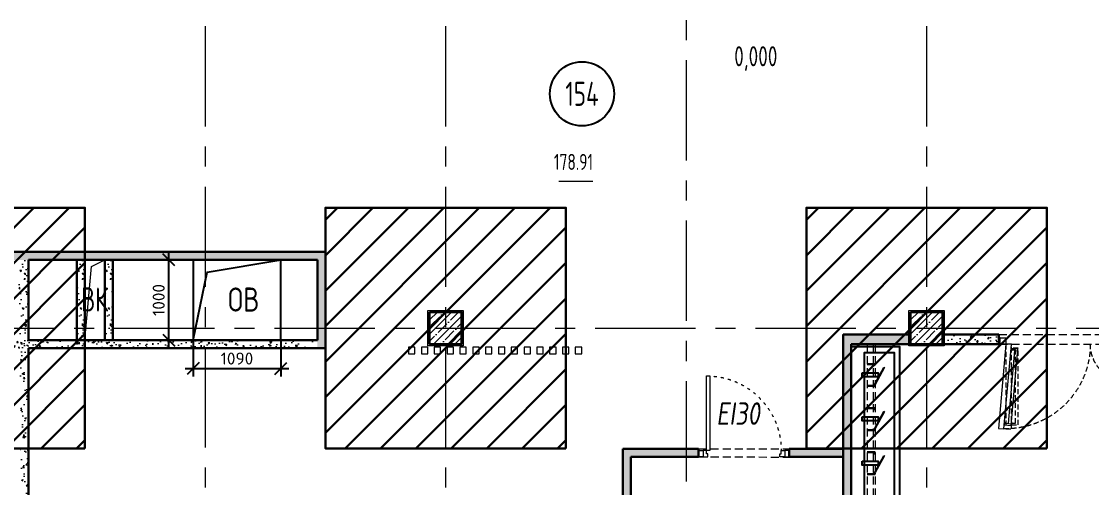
# Model space of a CAD drawing. Header units: millimetres. Extents: x -8417289 to 9420486, y 0 to 208205.
# Drawn here: x -211525 to -198176, y 116613 to 122423 of the extents above; entities that cross this region are included whole.
import ezdxf
from ezdxf import colors
from ezdxf.entities.mleader import LeaderData, LeaderLine
from ezdxf.enums import TextEntityAlignment as Align
from ezdxf.math import Vec2, Vec3

# ---------------------------------------------------------------- set-up
doc = ezdxf.new("R2010")
doc.units = ezdxf.units.MM
doc.header["$MEASUREMENT"] = 0
doc.set_wipeout_variables(frame=1)
for name, pattern in [('ACAD_ISO03W100', [30, 12, -18]), ('ADSK_Штриховая_ш2 п1', [3, 2, -1]), ('CENTER', [2, 1.25, -0.25, 0.25, -0.25]), ('DASHED', [19.05, 12.7, -6.35])]:
    doc.linetypes.add(name, pattern=pattern)
doc.layers.get('0').update_dxf_attribs({"color": 250, "lineweight": 9})
for name, color, linetype, lineweight in [('_АР ТЕКСТ', 250, 'Continuous', 25), ('АР_Двери', 175, 'Continuous', 18), ('АР_Колонны', 250, 'Continuous', 30), ('АР_Колонны Штрих', 250, 'Continuous', 5), ('АР_Маркер экспликации', 239, 'Continuous', 13), ('АР_Номер помещения', 1, 'Continuous', 25), ('АР_Оси', 195, 'Continuous', 9), ('АР_Отметки', 250, 'Continuous', 15), ('АР_Перегородки витражные', 152, 'Continuous', 13), ('АР_Перегородки газоблок', 165, 'Continuous', 30), ('АР_Перегородки газоблок_Штрих', 165, 'Continuous', 5), ('АР_Подоконники', 163, 'Continuous', 9), ('АР_Помещения_площадь', 19, 'Continuous', 9), ('АР_Сущ Несущая стена', 216, 'Continuous', 30), ('АР_тонкая линия', 250, 'Continuous', 0), ('ТХ_пищеблок', 30, 'Continuous', 20), ('Эвакуация', 7, 'Continuous', 9)]:
    doc.layers.add(name, color=color, linetype=linetype, lineweight=lineweight)
for name, color, linetype in [('АР_Отверстия', 251, 'Continuous'), ('М_проемы ОВ нч', 210, 'Continuous'), ('ТХ_сантехника', 253, 'Continuous')]:
    doc.layers.add(name, color=color, linetype=linetype)
doc.layers.add('АР_ПБ_Двери', color=7, linetype='Continuous', lineweight=15, true_color=0xdb0000)
doc.layers.add('АРМИРОВАНИЕ', color=7, linetype='Continuous', lineweight=30, true_color=0xf57a00)
doc.styles.add('ICOCPEUR', font='isocpeur.TTF')
doc.styles.add('ISOCPEUR', font='isocpeur.TTF', dxfattribs={"width": 0.7})
doc.styles.add('RomanS', font='romans.shx')
doc.styles.get("Standard").update_dxf_attribs({"font": 'isocpeur.TTF', "width": 0.7})
doc.styles.add('Архитект', font='isocpeur.TTF', dxfattribs={"width": 0.8, "oblique": 8})
doc.dimstyles.new('Тимур', dxfattribs={"dimscale": 100, "dimtxt": 250, "dimasz": 1.5, "dimexe": 1, "dimexo": 0, "dimgap": 0.5, "dimtad": 1, "dimdec": 0, "dimrnd": 10, "dimzin": 12, "dimdsep": 46, "dimtxsty": 'RomanS', "dimblk1": 'OBLIQUE', "dimblk2": 'OBLIQUE', "dimsah": 1, "dimcen": 3, "dimdle": 1, "dimclrd": 256, "dimclre": 256, "dimclrt": 256, "dimadec": 0, "dimazin": 0, "dimtfac": 0.666667, "dimtdec": 0, "dimtmove": 0, "dimatfit": 3, "dimldrblk": 'OBLIQUE', "dimfxl": 1, "dimtvp": 1, "dimtolj": 1, "dimtzin": 12, "dimlwd": -1, "dimlwe": -1, "dimarcsym": 0})
pattern_1 = [(50, (0, 0), (215.17805, -18.82564), [22.5, -247.5]), (355, (0, 0), (-41.6254, 225.65764), [18, -198]), (100.45144, (17.93, -1.57), (173.55265, 206.832), [19.12206, -210.34263]), (46.1842, (0, 60), (320.1724, -49.65578), [33.75, -371.25]), (96.63564, (26.68, 55.86), (280.3986, 292.2356), [28.6831, -315.51413]), (351.18416, (0, 60), (280.3986, 292.2356), [27, -297]), (21, (30, 45), (179.07212, -120.78567), [22.5, -247.5]), (326, (30, 45), (72.9946, 217.54501), [18, -198]), (71.45144, (44.92, 34.93), (252.06671, 96.75935), [19.12206, -210.34263]), (37.5, (0, 0), (3.647957, 99.868156), [0, -195.6, 0, -201, 0, -198.75]), (7.5, (0, 0), (78.92086, 118.323514), [0, -114.6, 0, -191.1, 0, -75.75]), (327.5, (-66.9, 0), (160.14673, -6.766462), [0, -75, 0, -234, 0, -310.5]), (317.5, (-96.9, 0), (174.95585, 30.031495), [0, -97.5, 0, -155.4, 0, -220.5])]

# ---------------------------------------------------------------- blocks, each defined once
blk = doc.blocks.new('*U49')
at = {"layer": 'АР_Номер помещения', "color": 7}
blk.add_circle((-1643, -5356), 400, dxfattribs=at)
at = {"layer": 'АР_Помещения_площадь', "color": 7}
blk.add_line((-1510, -6451), (-1932, -6451), dxfattribs=at)
at = {"color": 7, "style": 'ISOCPEUR', "width": 0.7, "flags": 1}
blk.add_attdef('КАТЕГОРИЯ', (-499, -2092), '', height=250, dxfattribs=at)
at = {"layer": 'АР_Номер помещения', "color": 7, "style": 'ISOCPEUR', "width": 0.7}
blk.add_attdef('НОМЕР_ПОМЕЩЕНИЯ', text='', height=300, dxfattribs=at).set_placement((-1643, -5356), align=Align.MIDDLE_CENTER)
at = {"layer": 'АР_Помещения_площадь', "color": 7, "lineweight": 30, "width": 0.7, "flags": 104}
blk.add_attdef('ИМЯ_ПОМЕЩЕНИЯ', text='', height=100, dxfattribs=at).set_placement((158, 1217), align=Align.MIDDLE_CENTER)
at = {"layer": 'АР_Помещения_площадь', "color": 7, "style": 'ISOCPEUR', "width": 0.7}
blk.add_attdef('ПЛОЩАДЬ_ПОМЕЩЕНИЯ', text='', height=200, dxfattribs=at).set_placement((-1505, -6205), align=Align.MIDDLE_RIGHT)
blk = doc.blocks.new('1700-3')
for p, q in [((-416, 1465), (-422, 1430)), ((-90, 1407), (-96, 1373))]:
    blk.add_line(p, q)
at = {"linetype": 'DASHED', "ltscale": 5}
for p, q in [((-80, 100), (-83, 135)), ((-991, 20), (-994, 55))]:
    blk.add_line(p, q, dxfattribs=at)
for points in [[(-476, 1526), (-12, 1444), (0, 1513), (-464, 1595)], [(0, -13), (-1051, -105), (-1057, -35), (-6, 57)]]:
    blk.add_lwpolyline(points, close=True)
for points in [[(-471, 1443), (0, 1443), (0, 1513), (-471, 1513)], [(0, -13), (-1055, -13), (-1055, 57), (0, 57)]]:
    blk.add_lwpolyline(points, close=True, dxfattribs=at)
for points in [[(-392, 1511), (-427, 1517), (-441, 1434), (-76, 1369), (-61, 1453), (-96, 1459)], [(-407, 1514), (-416, 1465), (-90, 1407), (-81, 1456)], [(80, 1600), (0, 1600), (0, 1583), (80, 1583), (80, 1600)], [(0, 1583), (80, 1583), (80, 1513), (50, 1513), (50, 1513), (0, 1513), (0, 1583)], [(-972, -28), (-1007, -31), (-1014, 54), (-63, 137), (-56, 52), (-91, 49)], [(-987, -29), (-991, 20), (-80, 100), (-76, 50)], [(0, -83), (80, -83), (80, -13), (50, -13), (50, -13), (0, -13), (0, -83)], [(80, -100), (0, -100), (0, -83), (80, -83), (80, -100)]]:
    blk.add_lwpolyline(points)
for points in [[(-386, 1443), (-421, 1443), (-421, 1358), (-50, 1358), (-50, 1443), (-85, 1443)], [(-401, 1443), (-401, 1393), (-70, 1393), (-70, 1443)], [(-970, 57), (-1005, 57), (-1005, 142), (-50, 142), (-50, 57), (-85, 57)], [(-985, 57), (-985, 107), (-70, 107), (-70, 57)]]:
    blk.add_lwpolyline(points, dxfattribs=at)
for centre, radius, start, end in [((0, 1513), 471, 170, 270), ((0, -13), 1055, 90, 181.2023)]:
    blk.add_arc(centre, radius, start, end, dxfattribs=at)
blk = doc.blocks.new('раковина столовая 2')
for points in [[(970112, -22806), (970112, -17236), (969512, -17236), (969512, -22806)], [(969572, -22746), (969572, -17314), (969952, -17314), (969952, -22746)], [(969975, -17564), (969775, -17564), (969775, -17614), (969975, -17614)], [(969975, -18114), (969775, -18114), (969775, -18164), (969975, -18164)], [(969975, -18664), (969775, -18664), (969775, -18714), (969975, -18714)], [(969975, -19214), (969775, -19214), (969775, -19264), (969975, -19264)], [(969975, -19764), (969775, -19764), (969775, -19814), (969975, -19814)], [(969975, -20314), (969775, -20314), (969775, -20364), (969975, -20364)], [(969975, -20864), (969775, -20864), (969775, -20914), (969975, -20914)], [(969975, -21414), (969775, -21414), (969775, -21464), (969975, -21464)], [(969975, -21964), (969775, -21964), (969775, -22014), (969975, -22014)], [(969975, -22514), (969775, -22514), (969775, -22564), (969975, -22564)]]:
    blk.add_lwpolyline(points, close=True)
blk = doc.blocks.new('*U1133')
blk.add_lwpolyline([(-100, 80), (-100, 1010), (-140, 1010), (-140, 80)], close=True)
for points in [[(-1130, 0), (-1130, 80), (-1075, 80), (-1075, 0), (-1130, 0)], [(-1075, 80), (-1075, 0), (-1015, 0), (-1015, 40), (-1030, 40), (-1030, 80), (-1075, 80)], [(-55, 80), (-55, 0), (-115, 0), (-115, 40), (-100, 40), (-100, 80), (-55, 80)], [(0, 0), (0, 80), (-55, 80), (-55, 0), (0, 0)]]:
    blk.add_lwpolyline(points)
at = {"linetype": 'ACAD_ISO03W100', "ltscale": 3}
blk.add_arc((-100, 80), 930, 90, 180, dxfattribs=at)
blk = doc.blocks.new('_DotSmall')
at = {"color": 0, "linetype": 'ByBlock', "const_width": 0.5}
blk.add_lwpolyline([(-0.0625, 0, 1), (0.0625, 0, 1)], format="xyb", close=True, dxfattribs=at)
blk = doc.blocks.new('*U1611')
at = {"color": 7}
blk.add_wipeout([(-565, 60), (445, 60), (445, -310), (-565, -310)], dxfattribs=at)
for p, q in [((-530, 60), (-565, 60)), ((-550, 60), (-550, -10)), ((-550, -10), (-550, 60)), ((-510, 60), (-530, 60)), ((-510, 20), (-510, 60)), ((-500, 20), (-510, 20)), ((-500, -10), (-500, 20)), ((380, -10), (380, 20)), ((380, 20), (390, 20)), ((390, 20), (390, 60)), ((390, 60), (410, 60)), ((410, 60), (445, 60)), ((430, 60), (430, -10)), ((430, -10), (430, 60)), ((-565, -10), (-530, -10)), ((-530, -10), (-500, -10)), ((410, -10), (380, -10)), ((445, -10), (410, -10))]:
    blk.add_line(p, q)
at = {"lineweight": 30}
for p, q in [((-565, 60), (-565, -310)), ((445, 60), (445, -310))]:
    blk.add_line(p, q, dxfattribs=at)
blk.add_lwpolyline([(389, 60), (370, 25), (-424, 448), (-406, 483)], close=True)
blk = doc.blocks.new('*U1610')
at = {"color": 7}
blk.add_wipeout([(-565, 60), (445, 60), (445, -310), (-565, -310)], dxfattribs=at)
for p, q in [((-530, 60), (-565, 60)), ((-550, 60), (-550, -10)), ((-550, -10), (-550, 60)), ((-510, 60), (-530, 60)), ((-510, 20), (-510, 60)), ((-500, 20), (-510, 20)), ((-500, -10), (-500, 20)), ((380, -10), (380, 20)), ((380, 20), (390, 20)), ((390, 20), (390, 60)), ((390, 60), (410, 60)), ((410, 60), (445, 60)), ((430, 60), (430, -10)), ((430, -10), (430, 60)), ((-565, -10), (-530, -10)), ((-530, -10), (-500, -10)), ((410, -10), (380, -10)), ((445, -10), (410, -10))]:
    blk.add_line(p, q)
at = {"lineweight": 30}
for p, q in [((-565, 60), (-565, -310)), ((445, 60), (445, -310))]:
    blk.add_line(p, q, dxfattribs=at)
blk.add_lwpolyline([(389, 60), (370, 25), (-424, 448), (-406, 483)], close=True)
blk = doc.blocks.new('_Oblique')
at = {"color": 0, "linetype": 'ByBlock', "lineweight": -2}
blk.add_line((-0.5, -0.5), (0.5, 0.5), dxfattribs=at)
blk = doc.blocks.new('*D3243')
at = {"layer": 'М_проемы ОВ нч', "transparency": 16777216}
for p, q in [((-209384, 118451), (-209384, 117996)), ((-208289, 118451), (-208289, 117996)), ((-209484, 118096), (-208189, 118096))]:
    blk.add_line(p, q, dxfattribs=at)
at = {"layer": 'М_проемы ОВ нч', "linetype": 'ByBlock', "transparency": 16777216, "xscale": 150, "yscale": 150, "zscale": 150, "rotation": 180}
blk.add_blockref('_Oblique', (-209384, 118096), dxfattribs=at)
at = {"layer": 'М_проемы ОВ нч', "linetype": 'ByBlock', "transparency": 16777216, "xscale": 150, "yscale": 150, "zscale": 150}
blk.add_blockref('_Oblique', (-208289, 118096), dxfattribs=at)
at = {"layer": 'М_проемы ОВ нч', "linetype": 'ByBlock', "transparency": 16777216, "insert": (-208837, 118221), "char_height": 150, "attachment_point": 5, "style": 'RomanS'}
blk.add_mtext('\\A1;1090', dxfattribs=at)
blk = doc.blocks.new('*D3244')
at = {"layer": 'М_проемы ОВ нч', "transparency": 16777216}
for p, q in [((-209688, 118351), (-209688, 119551)), ((-209476, 119451), (-209788, 119451)), ((-209476, 118451), (-209788, 118451))]:
    blk.add_line(p, q, dxfattribs=at)
at = {"layer": 'М_проемы ОВ нч', "linetype": 'ByBlock', "transparency": 16777216, "xscale": 150, "yscale": 150, "zscale": 150}
for p, rotation in [((-209688, 119451), 90), ((-209688, 118451), 270)]:
    blk.add_blockref('_Oblique', p, dxfattribs=dict(at, rotation=rotation))
at = {"layer": 'М_проемы ОВ нч', "linetype": 'ByBlock', "transparency": 16777216, "insert": (-209813, 118951), "char_height": 150, "attachment_point": 5, "rotation": 90, "style": 'RomanS'}
blk.add_mtext('\\A1;1000', dxfattribs=at)

msp = doc.modelspace()

# ---------------------------------------------------------------- hatches: boundary and pattern name
at = {"layer": 'АР_Колонны Штрих', "ltscale": 100}
h = msp.add_hatch(dxfattribs=at)
h.set_pattern_fill('ANSI35', color=256, scale=500)
h.set_pattern_definition([(45, (-1163486.01, 158672.16), (-88.388348, 88.388348), []), (45, (-1163397.63, 158672.16), (-88.388348, 88.388348), [156.25, -31.25, 0, -31.25])])
h.paths.add_polyline_path([(-206033.9, 118800.7), (-206433.9, 118800.7), (-206433.9, 118400.7), (-206033.9, 118400.7)])
h = msp.add_hatch(dxfattribs=at)
h.set_pattern_fill('ANSI35', color=256, scale=500)
h.set_pattern_definition([(45, (-1157486.01, 158672.16), (-88.388348, 88.388348), []), (45, (-1157397.63, 158672.16), (-88.388348, 88.388348), [156.25, -31.25, 0, -31.25])])
h.paths.add_polyline_path([(-200033.9, 118800.7), (-200433.9, 118800.7), (-200433.9, 118400.7), (-200033.9, 118400.7)])
at = {"layer": 'АР_Перегородки газоблок_Штрих', "ltscale": 100}
h = msp.add_hatch(dxfattribs=at)
h.set_pattern_fill('AR-CONC', color=256, scale=30)
h.set_pattern_definition([(50, (2627.93, 6749.96), (215.17805, -18.82564), [22.5, -247.5]), (355, (2627.93, 6749.96), (-41.6254, 225.65764), [18, -198]), (100.45144, (2645.86, 6748.4), (173.55265, 206.832), [19.12206, -210.34263]), (46.1842, (2627.93, 6809.96), (320.1724, -49.65578), [33.75, -371.25]), (96.63564, (2654.6, 6805.82), (280.3986, 292.2356), [28.6831, -315.51413]), (351.18416, (2627.93, 6809.96), (280.3986, 292.2356), [27, -297]), (21, (2657.93, 6794.96), (179.07212, -120.78567), [22.5, -247.5]), (326, (2657.93, 6794.96), (72.9946, 217.54501), [18, -198]), (71.45144, (2672.85, 6784.9), (252.06671, 96.75935), [19.12206, -210.34263]), (37.5, (2627.93, 6749.96), (3.647957, 99.868156), [0, -195.6, 0, -201, 0, -198.75]), (7.5, (2627.93, 6749.96), (78.92086, 118.323514), [0, -114.6, 0, -191.1, 0, -75.75]), (327.5, (2561.03, 6749.96), (160.14673, -6.766462), [0, -75, 0, -234, 0, -310.5]), (317.5, (2531.03, 6749.96), (174.95585, 30.031495), [0, -97.5, 0, -155.4, 0, -220.5])])
h.paths.add_polyline_path([(-207733.9, 119550.6), (-214372, 119550.6), (-214372, 119450.6), (-207833.9, 119450.6), (-207833.9, 118350.7), (-207733.9, 118350.7)])
h = msp.add_hatch(dxfattribs=at)
h.set_pattern_fill('AR-CONC', color=256, scale=30, angle=90)
h.set_pattern_definition([(140, (-98754.67, 329792.49), (18.82564, 215.17805), [22.5, -247.5]), (85, (-98754.67, 329792.49), (-225.65764, -41.6254), [18, -198]), (190.45144, (-98753.1, 329810.42), (-206.832, 173.55265), [19.12206, -210.34263]), (136.1842, (-98814.67, 329792.5), (49.65578, 320.1724), [33.75, -371.25]), (186.63564, (-98810.53, 329819.17), (-292.2356, 280.3986), [28.6831, -315.51413]), (81.18416, (-98814.67, 329792.5), (-292.2356, 280.3986), [27, -297]), (111, (-98799.67, 329822.49), (120.78567, 179.07212), [22.5, -247.5]), (56, (-98799.67, 329822.49), (-217.54501, 72.9946), [18, -198]), (161.45144, (-98789.6, 329837.4), (-96.75935, 252.06671), [19.12206, -210.34263]), (127.5, (-98754.67, 329792.49), (-99.868156, 3.647957), [0, -195.6, 0, -201, 0, -198.75]), (97.5, (-98754.67, 329792.49), (-118.323514, 78.92086), [0, -114.6, 0, -191.1, 0, -75.75]), (57.5, (-98754.67, 329725.59), (6.766462, 160.14673), [0, -75, 0, -234, 0, -310.5]), (47.5, (-98754.67, 329695.59), (-30.031495, 174.95585), [0, -97.5, 0, -155.4, 0, -220.5])])
h.paths.add_polyline_path([(-211555.4, 119450.6), (-211555.4, 118345.9), (-211435.4, 118345.9), (-211435.4, 119330.6), (-211435.4, 119450.6)])
h = msp.add_hatch(dxfattribs=at)
h.set_pattern_fill('AR-CONC', color=256, scale=30, angle=90)
h.set_pattern_definition([(140, (-98033.23, 329792.49), (18.82564, 215.17805), [22.5, -247.5]), (85, (-98033.23, 329792.49), (-225.65764, -41.6254), [18, -198]), (190.45144, (-98031.67, 329810.42), (-206.832, 173.55265), [19.12206, -210.34263]), (136.1842, (-98093.23, 329792.5), (49.65578, 320.1724), [33.75, -371.25]), (186.63564, (-98089.1, 329819.17), (-292.2356, 280.3986), [28.6831, -315.51413]), (81.18416, (-98093.23, 329792.5), (-292.2356, 280.3986), [27, -297]), (111, (-98078.23, 329822.49), (120.78567, 179.07212), [22.5, -247.5]), (56, (-98078.23, 329822.49), (-217.54501, 72.9946), [18, -198]), (161.45144, (-98068.17, 329837.4), (-96.75935, 252.06671), [19.12206, -210.34263]), (127.5, (-98033.235, 329792.49), (-99.868156, 3.647957), [0, -195.6, 0, -201, 0, -198.75]), (97.5, (-98033.23, 329792.49), (-118.323514, 78.92086), [0, -114.6, 0, -191.1, 0, -75.75]), (57.5, (-98033.235, 329725.59), (6.766462, 160.14673), [0, -75, 0, -234, 0, -310.5]), (47.5, (-98033.23, 329695.59), (-30.031495, 174.95585), [0, -97.5, 0, -155.4, 0, -220.5])])
h.paths.add_polyline_path([(-210833.9, 119450.6), (-210833.9, 118345.9), (-210733.9, 118345.9), (-210733.9, 119330.6), (-210733.9, 119450.6)])
h = msp.add_hatch(dxfattribs=at)
h.set_pattern_fill('AR-CONC', color=256, scale=30, angle=90)
h.set_pattern_definition([(140, (-97683.23, 329792.49), (18.82564, 215.17805), [22.5, -247.5]), (85, (-97683.23, 329792.49), (-225.65764, -41.6254), [18, -198]), (190.45144, (-97681.66, 329810.42), (-206.832, 173.55265), [19.12206, -210.34263]), (136.1842, (-97743.23, 329792.5), (49.65578, 320.1724), [33.75, -371.25]), (186.63564, (-97739.1, 329819.17), (-292.2356, 280.3986), [28.6831, -315.51413]), (81.18416, (-97743.23, 329792.5), (-292.2356, 280.3986), [27, -297]), (111, (-97728.23, 329822.49), (120.78567, 179.07212), [22.5, -247.5]), (56, (-97728.23, 329822.49), (-217.54501, 72.9946), [18, -198]), (161.45144, (-97718.17, 329837.4), (-96.75935, 252.06671), [19.12206, -210.34263]), (127.5, (-97683.23, 329792.49), (-99.868156, 3.647957), [0, -195.6, 0, -201, 0, -198.75]), (97.5, (-97683.23, 329792.49), (-118.323514, 78.92086), [0, -114.6, 0, -191.1, 0, -75.75]), (57.5, (-97683.23, 329725.59), (6.766462, 160.14673), [0, -75, 0, -234, 0, -310.5]), (47.5, (-97683.23, 329695.59), (-30.031495, 174.95585), [0, -97.5, 0, -155.4, 0, -220.5])])
h.paths.add_polyline_path([(-210483.9, 119450.6), (-210483.9, 118345.9), (-210383.9, 118345.9), (-210383.9, 119330.6), (-210383.9, 119450.6)])
h = msp.add_hatch(dxfattribs=at)
h.set_pattern_fill('AR-CONC', color=256, scale=30)
h.set_pattern_definition([(50, (-1093.51, 5650), (215.17805, -18.82564), [22.5, -247.5]), (355, (-1093.5, 5650), (-41.6254, 225.65764), [18, -198]), (100.45144, (-1075.58, 5648.43), (173.55265, 206.832), [19.12206, -210.34263]), (46.1842, (-1093.5, 5710), (320.1724, -49.65578), [33.75, -371.25]), (96.63564, (-1066.83, 5705.86), (280.3986, 292.2356), [28.6831, -315.51413]), (351.18416, (-1093.5, 5710), (280.3986, 292.2356), [27, -297]), (21, (-1063.51, 5695), (179.07212, -120.78567), [22.5, -247.5]), (326, (-1063.5, 5695), (72.9946, 217.54501), [18, -198]), (71.45144, (-1048.59, 5684.93), (252.06671, 96.75935), [19.12206, -210.34263]), (37.5, (-1093.51, 5650), (3.647957, 99.868156), [0, -195.6, 0, -201, 0, -198.75]), (7.5, (-1093.51, 5650), (78.92086, 118.323514), [0, -114.6, 0, -191.1, 0, -75.75]), (327.5, (-1160.41, 5650), (160.14673, -6.766462), [0, -75, 0, -234, 0, -310.5]), (317.5, (-1190.41, 5650), (174.95585, 30.031495), [0, -97.5, 0, -155.4, 0, -220.5])])
h.paths.add_polyline_path([(-211435.4, 118450.7), (-214333.9, 118450.7), (-214333.9, 118350.7), (-211535.4, 118350.7), (-211535.4, 115923.8), (-211435.4, 115923.8)])
h = msp.add_hatch(dxfattribs=at)
h.set_pattern_fill('AR-CONC', color=256, scale=30, angle=180)
h.set_pattern_definition([(230, (-421777.2, 231151.36), (-215.17805, 18.82564), [22.5, -247.5]), (175, (-421777.2, 231151.36), (41.6254, -225.65764), [18, -198]), (280.45144, (-421795.13, 231152.93), (-173.55265, -206.832), [19.12206, -210.34263]), (226.1842, (-421777.2, 231091.36), (-320.1724, 49.65578), [33.75, -371.25]), (276.63564, (-421803.88, 231095.5), (-280.3986, -292.2356), [28.6831, -315.51413]), (171.18416, (-421777.2, 231091.36), (-280.3986, -292.2356), [27, -297]), (201, (-421807.2, 231106.36), (-179.07212, 120.78567), [22.5, -247.5]), (146, (-421807.2, 231106.36), (-72.9946, -217.54501), [18, -198]), (251.45144, (-421822.12, 231116.43), (-252.06671, -96.75935), [19.12206, -210.34263]), (217.5, (-421777.2, 231151.365), (-3.647957, -99.868156), [0, -195.6, 0, -201, 0, -198.75]), (187.5, (-421777.2, 231151.36), (-78.92086, -118.323514), [0, -114.6, 0, -191.1, 0, -75.75]), (147.5, (-421710.3, 231151.365), (-160.14673, 6.766462), [0, -75, 0, -234, 0, -310.5]), (137.5, (-421680.3, 231151.36), (-174.95585, -30.031495), [0, -97.5, 0, -155.4, 0, -220.5])])
h.paths.add_polyline_path([(-211435.4, 118350.7), (-207835.8, 118350.7), (-207835.8, 118450.7), (-211435.4, 118450.7)])
h = msp.add_hatch(dxfattribs=at)
h.set_pattern_fill('AR-CONC', color=256, scale=30)
h.set_pattern_definition(pattern_1)
h.paths.add_polyline_path([(-199333.9, 118520.7), (-200033.9, 118520.7), (-200033.9, 118400.7), (-199333.9, 118400.7)])
h = msp.add_hatch(dxfattribs=at)
h.set_pattern_fill('AR-CONC', color=256, scale=30)
h.set_pattern_definition([(50, (0.09, 1576.72), (215.17805, -18.82564), [22.5, -247.5]), (355, (0.09, 1576.72), (-41.6254, 225.65764), [18, -198]), (100.45144, (18.02, 1575.15), (173.55265, 206.832), [19.12206, -210.34263]), (46.1842, (0.09, 1636.72), (320.1724, -49.65578), [33.75, -371.25]), (96.63564, (26.77, 1632.6), (280.3986, 292.2356), [28.6831, -315.51413]), (351.18416, (0.09, 1636.72), (280.3986, 292.2356), [27, -297]), (21, (30.1, 1621.72), (179.07212, -120.78567), [22.5, -247.5]), (326, (30.1, 1621.72), (72.9946, 217.54501), [18, -198]), (71.45144, (45.02, 1611.66), (252.06671, 96.75935), [19.12206, -210.34263]), (37.5, (0.09, 1576.72), (3.647957, 99.868156), [0, -195.6, 0, -201, 0, -198.75]), (7.5, (0.09, 1576.72), (78.92086, 118.323514), [0, -114.6, 0, -191.1, 0, -75.75]), (327.5, (-66.81, 1576.72), (160.14673, -6.766462), [0, -75, 0, -234, 0, -310.5]), (317.5, (-96.8, 1576.72), (174.95585, 30.031495), [0, -97.5, 0, -155.4, 0, -220.5])])
h.paths.add_polyline_path([(-201293.3, 117094.4), (-201947.8, 117094.3), (-201947.8, 116994.3), (-201293.3, 116994.4)])
h.paths.add_polyline_path([(-203077.8, 117094.3), (-204022.7, 117094.3), (-204022.7, 114793.8), (-205930.8, 114793.8), (-205930.8, 114693.8), (-204022.7, 114693.8), (-204022.7, 112500.4), (-206033.9, 112500.7), (-206033.9, 112400.7), (-203922.6, 112400.4), (-203922.7, 114817.8), (-203300.3, 114817.8), (-203300.3, 114917.8), (-203922.6, 114917.8), (-203922.6, 116994.3), (-203077.8, 116994.3)])
at = {"layer": 'АРМИРОВАНИЕ', "ltscale": 100, "true_color": 0xf8991e}
h = msp.add_hatch(dxfattribs=at)
h.set_pattern_fill('ANSI31', color=30, scale=2500)
h.set_pattern_definition([(45, (-1151208.57, 160933.2), (-220.97087, 220.97087), [])])
h.paths.add_polyline_path([(-210733.9, 117100.7), (-213733.9, 117100.7), (-213733.9, 120100.7), (-210733.9, 120100.7)])
h = msp.add_hatch(dxfattribs=at)
h.set_pattern_fill('ANSI31', color=30, scale=2500)
h.set_pattern_definition([(45, (-1145208.57, 160933.2), (-220.97087, 220.97087), [])])
h.paths.add_polyline_path([(-204733.9, 117100.7), (-207733.9, 117100.7), (-207733.9, 120100.7), (-204733.9, 120100.7)])

# ---------------------------------------------------------------- linework, layer by layer
at = {"ltscale": 100}
for points in [[(-206453.9, 118820.7), (-206013.9, 118820.7), (-206013.9, 118380.7), (-206453.9, 118380.7)], [(-200453.9, 118820.7), (-200013.9, 118820.7), (-200013.9, 118380.7), (-200453.9, 118380.7)]]:
    msp.add_lwpolyline(points, close=True, dxfattribs=at)
at = {"layer": 'АР_Колонны', "ltscale": 100}
for points in [[(-206433.9, 118800.7), (-206033.9, 118800.7), (-206033.9, 118400.7), (-206433.9, 118400.7)], [(-200433.9, 118800.7), (-200033.9, 118800.7), (-200033.9, 118400.7), (-200433.9, 118400.7)]]:
    msp.add_lwpolyline(points, close=True, dxfattribs=at)
at = {"layer": 'АР_Оси', "linetype": 'CENTER', "ltscale": 1000}
for p, q in [((-203233.8, 135939.9), (-203233.8, 80207.5)), ((-209233.9, 134363.2), (-209233.9, 78630.8)), ((-206233.9, 134363.2), (-206233.9, 78630.8)), ((-200233.9, 134363.2), (-200233.9, 78630.8)), ((-224367.6, 118600.7), (-141189.2, 118600.7))]:
    msp.add_line(p, q, dxfattribs=at)
at = {"layer": 'АР_Перегородки газоблок', "ltscale": 100}
for p, q in [((-207733.9, 119550.6), (-214372, 119550.6)), ((-207733.9, 119550.6), (-207733.9, 118350.7)), ((-211435.4, 119450.6), (-207833.9, 119450.6)), ((-211435.4, 118450.7), (-211435.4, 119450.6)), ((-210833.9, 119450.6), (-210833.9, 118450.7)), ((-210733.9, 119450.6), (-210733.9, 118450.7)), ((-210483.9, 119450.6), (-210483.9, 118450.7)), ((-210383.9, 119450.6), (-210383.9, 118450.7)), ((-207833.9, 119450.6), (-207833.9, 118450.7)), ((-211435.4, 119153.8), (-211435.4, 118450.7)), ((-207831.9, 118450.7), (-211435.4, 118450.7)), ((-211435.4, 118350.7), (-211435.4, 115923.8)), ((-207733.9, 118350.7), (-211435.4, 118350.7)), ((-204022.7, 117094.3), (-204022.7, 114793.8)), ((-203077.8, 117094.3), (-204022.7, 117094.3)), ((-203077.8, 117094.3), (-203077.8, 116994.2)), ((-201947.8, 116994.2), (-201947.8, 117094.4)), ((-201273.3, 117094.4), (-201947.8, 117094.4)), ((-203077.8, 116994.3), (-203922.7, 116994.3)), ((-201273.3, 116994.4), (-201947.8, 116994.4))]:
    msp.add_line(p, q, dxfattribs=at)
for points in [[(-200033.9, 118520.7), (-199333.9, 118520.7)], [(-199333.9, 118520.7), (-199333.9, 118400.7)], [(-200433.9, 118400.7), (-201173.6, 118400.7)], [(-201173.6, 112800.7), (-201173.6, 118400.7)], [(-199333.9, 118400.7), (-200033.9, 118400.7)]]:
    msp.add_lwpolyline(points, dxfattribs=at)
at = {"layer": 'АР_Перегородки газоблок', "ltscale": 100, "elevation": 0}
msp.add_lwpolyline([(-203922.7, 116994.3), (-203922.7, 114917.8), (-203300.3, 114917.8), (-203300.3, 114817.8)], dxfattribs=at)
at = {"layer": 'АР_Подоконники', "ltscale": 100}
msp.add_arc((-206026.2, 118393), 8235.7, 95.26614, 171.91961, dxfattribs=at)
at = {"layer": 'АР_Сущ Несущая стена', "lineweight": 18, "ltscale": 100}
for centre, radius, start, end in [((-206027.1, 118394.8), 9148.9, 94.87234, 175.19782), ((-206026.2, 118393), 8425.7, 94.87652, 174.79678)]:
    msp.add_arc(centre, radius, start, end, dxfattribs=at)
at = {"layer": 'АР_тонкая линия', "linetype": 'ADSK_Штриховая_ш2 п1', "ltscale": 50}
for p, q in [((-199333.9, 118520.7), (-197650.9, 118520.7)), ((-199325.4, 118400.7), (-197585.5, 118400.5)), ((-203077.9, 117094.3), (-201947.9, 117094.1)), ((-203077.8, 116994.3), (-201947.8, 116993.8))]:
    msp.add_line(p, q, dxfattribs=at)
at = {"layer": 'АР_тонкая линия', "color": 18, "ltscale": 100, "true_color": 0x000000}
msp.add_lwpolyline([(-210733.9, 119450.6), (-207833.9, 119450.6), (-207833.9, 118450.7), (-210733.9, 118450.7)], close=True, dxfattribs=at)
at = {"layer": 'АР_тонкая линия', "color": 18, "ltscale": 500, "true_color": 0x000000}
msp.add_lwpolyline([(-210733.9, 118450.7), (-210649.2, 119367.5), (-210483.9, 119450.6)], dxfattribs=at)
at = {"layer": 'АРМИРОВАНИЕ', "ltscale": 100}
for points in [[(-210733.9, 117100.7), (-213733.9, 117100.7), (-213733.9, 120100.7), (-210733.9, 120100.7)], [(-204733.9, 117100.7), (-207733.9, 117100.7), (-207733.9, 120100.7), (-204733.9, 120100.7)]]:
    msp.add_lwpolyline(points, close=True, dxfattribs=at)
at = {"layer": 'М_проемы ОВ нч', "color": 1, "linetype": 'ByBlock'}
msp.add_lwpolyline([(-209383.9, 118450.7), (-208289.4, 118450.7), (-208289.4, 119450.6), (-209383.9, 119450.6)], close=True, dxfattribs=at)
msp.add_lwpolyline([(-209383.9, 118450.7), (-209209.1, 119296.3), (-208289.4, 119450.6)], dxfattribs=at)
at = {"layer": 'ТХ_пищеблок', "color": 5}
for points in [[(-206696, 118281.5), (-206616, 118281.5), (-206616, 118361.5), (-206696, 118361.5)], [(-206536, 118281.5), (-206456, 118281.5), (-206456, 118361.5), (-206536, 118361.5)], [(-206376, 118281.5), (-206296, 118281.5), (-206296, 118361.5), (-206376, 118361.5)], [(-206216, 118281.5), (-206136, 118281.5), (-206136, 118361.5), (-206216, 118361.5)], [(-206056, 118281.5), (-205976, 118281.5), (-205976, 118361.5), (-206056, 118361.5)], [(-205896, 118281.5), (-205816, 118281.5), (-205816, 118361.5), (-205896, 118361.5)], [(-205736, 118281.5), (-205656, 118281.5), (-205656, 118361.5), (-205736, 118361.5)], [(-205576, 118281.5), (-205496, 118281.5), (-205496, 118361.5), (-205576, 118361.5)], [(-205416, 118281.5), (-205336, 118281.5), (-205336, 118361.5), (-205416, 118361.5)], [(-205256, 118281.5), (-205176, 118281.5), (-205176, 118361.5), (-205256, 118361.5)], [(-205096, 118281.5), (-205016, 118281.5), (-205016, 118361.5), (-205096, 118361.5)], [(-204936, 118281.5), (-204856, 118281.5), (-204856, 118361.5), (-204936, 118361.5)], [(-204776, 118281.5), (-204696, 118281.5), (-204696, 118361.5), (-204776, 118361.5)], [(-204616, 118281.5), (-204536, 118281.5), (-204536, 118361.5), (-204616, 118361.5)]]:
    msp.add_lwpolyline(points, close=True, dxfattribs=at)
at = {"layer": 'Эвакуация'}
msp.add_line((-210770.7, 118508.5), (-210770.7, 118500.8), dxfattribs=at)
at = {"layer": 'Эвакуация', "lineweight": 18}
msp.add_line((-210770.7, 118500.8), (-210770.7, 118508.5), dxfattribs=at)

# ---------------------------------------------------------------- block references
at = {"layer": 'АР_Двери', "xscale": 0.2701273999331003, "yscale": 0.2701273999331003, "zscale": 0.2701273999331003, "rotation": 270.0022807060942}
for name, p in [('*U1610', (-200890.6, 117999.8)), ('*U1611', (-200890.6, 117449.2)), ('*U1610', (-200890.6, 116899.8))]:
    msp.add_blockref(name, p, dxfattribs=at)
at = {"layer": 'АР_Двери', "xscale": -1}
msp.add_blockref('*U1133', (-203077.8, 116994.2), dxfattribs=at)
at = {"layer": 'АР_Маркер экспликации'}
ref = msp.add_blockref('*U49', (-202889.5, 126877), dxfattribs=at)
ref.add_attrib('НОМЕР_ПОМЕЩЕНИЯ', '154', dxfattribs={"layer": 'АР_Номер помещения', "color": 7, "height": 300, "style": 'ISOCPEUR', "width": 0.7}).set_placement((-204532.1, 121520.8), align=Align.MIDDLE_CENTER)
ref.add_attrib('ПЛОЩАДЬ_ПОМЕЩЕНИЯ', '178.91', dxfattribs={"layer": 'АР_Помещения_площадь', "color": 7, "height": 200, "style": 'ISOCPEUR', "width": 0.7}).set_placement((-204394.6, 120672.1), align=Align.MIDDLE_RIGHT)
at = {"layer": 'АР_Перегородки витражные', "xscale": -1, "rotation": 270}
msp.add_blockref('1700-3', (-199233.9, 118400.7), dxfattribs=at)

# ---------------------------------------------------------------- texts
at = {"layer": 'АР_Отверстия', "ltscale": 100, "char_height": 300, "attachment_point": 5, "line_spacing_factor": 0.7, "style": 'ICOCPEUR'}
for s, insert in [('\\A1;{\\W0.7;ВК}', (-210613, 118957.4)), ('\\A1;{\\W0.8;ОВ}', (-208753.1, 118956.5))]:
    msp.add_mtext(s, dxfattribs=dict(at, insert=insert))
at = {"layer": 'АР_ПБ_Двери', "lineweight": 35, "style": 'Архитект', "oblique": 8, "width": 0.8}
msp.add_text('EI30', height=280, dxfattribs=at).set_placement((-202856.9, 117395.2))

# ---------------------------------------------------------------- dimensions: what is measured, and where the dimension line sits
at = {"layer": 'М_проемы ОВ нч', "color": 1, "linetype": 'ByBlock'}
dim = msp.add_linear_dim(base=(-209687.5, 119450.6), p1=(-209476.5, 118450.7), p2=(-209476.5, 119450.6), angle=90, dimstyle='Тимур', override={"dimtxt": 1.5}, dxfattribs=at)
dim.commit()
dim.dimension.update_dxf_attribs({"geometry": '*D3244', "text_midpoint": (-209812.5, 118950.7)})
dim = msp.add_linear_dim(base=(-208289.4104, 118095.8794), p1=(-209383.913, 118450.6825), p2=(-208289.4104, 118450.6825), dimstyle='Тимур', override={"dimtxt": 1.5}, dxfattribs=at)
dim.commit()
dim.dimension.update_dxf_attribs({"geometry": '*D3243', "text_midpoint": (-208836.6617, 118220.8794)})

# ---------------------------------------------------------------- next in the draw order: hatches: boundary and pattern name
at = {"layer": 'АР_Перегородки газоблок_Штрих', "ltscale": 100}
h = msp.add_hatch(dxfattribs=at)
h.set_pattern_fill('AR-CONC', color=256, scale=30)
h.set_pattern_definition(pattern_1)
h.paths.add_polyline_path([(-201173.8, 118370.9), (-201173.6, 118400.7), (-200433.9, 118400.7), (-200433.9, 118520.7), (-201273.4, 118520.6), (-201273.4, 115964.6), (-201273.3, 115964.6), (-201273.4, 115627.6), (-201273.4, 115600.7), (-201173.8, 115600.7)])
h.paths.add_polyline_path([(-201173.8, 115600.7), (-201273.4, 115600.1), (-201273.4, 115007.2), (-201273.4, 112600.7), (-201173.4, 112600.7), (-201173.4, 112680.7), (-200433.9, 112680.7), (-200433.9, 112800.7), (-200573.8, 112800.7), (-200573.8, 112800.7), (-201173.8, 112800.7)])
h.paths.add_polyline_path([(-200433.9, 112520.7), (-201173.4, 112520.7), (-201173.4, 112600.7), (-201273.4, 112600.7), (-201273.4, 110702.5), (-201173.4, 110702.5), (-201173.4, 112400.7), (-200433.9, 112400.7), (-200433.9, 112400.7)])
at = {"layer": 'АРМИРОВАНИЕ', "ltscale": 100, "true_color": 0xf8991e}
h = msp.add_hatch(dxfattribs=at)
h.set_pattern_fill('ANSI31', color=30, scale=2500)
h.set_pattern_definition([(45, (-1139208.57, 160933.2), (-220.97087, 220.97087), [])])
h.paths.add_polyline_path([(-198733.9, 117100.7), (-201733.9, 117100.7), (-201733.9, 120100.7), (-198733.9, 120100.7)])

# ---------------------------------------------------------------- next in the draw order: linework, layer by layer
at = {"layer": 'АР_Перегородки газоблок', "ltscale": 100}
msp.add_lwpolyline([(-201273.4, 115007.2), (-201273.4, 118520.6), (-200433.9, 118520.7)], dxfattribs=at)
at = {"layer": 'АР_тонкая линия', "linetype": 'ADSK_Штриховая_ш2 п1', "ltscale": 50}
for points in [[(-200974.4, 118400.7), (-200974.2, 112800.7)], [(-200899.4, 118400.7), (-200899.2, 112800.7)], [(-200874.4, 118400.7), (-200874.2, 112800.7)]]:
    msp.add_lwpolyline(points, dxfattribs=at)
at = {"layer": 'АРМИРОВАНИЕ', "ltscale": 100}
msp.add_lwpolyline([(-198733.9, 117100.7), (-201733.9, 117100.7), (-201733.9, 120100.7), (-198733.9, 120100.7)], close=True, dxfattribs=at)

# ---------------------------------------------------------------- next in the draw order: block references
at = {"layer": 'ТХ_сантехника', "xscale": -1}
msp.add_blockref('раковина столовая 2', (768938.2, 135606.8), dxfattribs=at)

# ---------------------------------------------------------------- next in the draw order: leaders
at = {"layer": '_АР ТЕКСТ'}
ml = msp.add_multileader_mtext('Standard', dxfattribs=at)
ml.set_content('{\\W0.8;-2,550}', color=256, style='ISOCPEUR')
ml.set_leader_properties(color=256, linetype='Continuous', lineweight=-1)
ml.set_arrow_properties(name='DOTSMALL')
ml.build(insert=Vec2(0, 0))
ml.multileader.update_dxf_attribs({"has_text_frame": 1, "text_left_attachment_type": 4, "text_right_attachment_type": 4, "dogleg_length": 100, "arrow_head_size": 180})
ctx = ml.context
ctx.base_point, ctx.char_height, ctx.arrow_head_size, ctx.landing_gap_size, ctx.plane_origin = Vec3(-302775.8, 123943.3, -2), 250, 180, 50, Vec3(-302295.5, 121699.2, -2)
ctx.left_attachment, ctx.right_attachment = 4, 4
notes = []
notes.append((ctx, [(0, (0, 0, 0), (0, 0), (1, 0), 1, [])]))
ctx.mtext.insert, ctx.mtext.width, ctx.mtext.defined_height, ctx.mtext.line_spacing_style, ctx.mtext.flow_direction = Vec3(-302725.8, 124276.6, -2), 801.086, 330.7, 2, 5
ml = msp.add_multileader_mtext('Standard', dxfattribs=at)
ml.set_content('{\\W0.8;-2,550}', color=256, style='ISOCPEUR')
ml.set_leader_properties(color=256, linetype='Continuous', lineweight=-1)
ml.set_arrow_properties(name='DOTSMALL')
ml.build(insert=Vec2(0, 0))
ml.multileader.update_dxf_attribs({"has_text_frame": 1, "text_left_attachment_type": 4, "text_right_attachment_type": 4, "dogleg_length": 100, "arrow_head_size": 180})
ctx = ml.context
ctx.base_point, ctx.char_height, ctx.arrow_head_size, ctx.landing_gap_size, ctx.plane_origin = Vec3(-314736, 120073.3, -2), 250, 180, 50, Vec3(-314255.7, 117829.3, -2)
ctx.left_attachment, ctx.right_attachment = 4, 4
notes.append((ctx, [(0, (0, 0, 0), (0, 0), (1, 0), 1, [])]))
ctx.mtext.insert, ctx.mtext.width, ctx.mtext.defined_height, ctx.mtext.line_spacing_style, ctx.mtext.flow_direction = Vec3(-314686, 120406.6, -2), 801.086, 330.7, 2, 5
at = {"layer": 'АР_Отметки'}
ml = msp.add_multileader_mtext('Standard', dxfattribs=at)
ml.set_content('{\\W0.8;-2,250}', color=256, style='ISOCPEUR')
ml.set_leader_properties(color=256, linetype='Continuous', lineweight=-1)
ml.set_arrow_properties(name='DOTSMALL')
ml.build(insert=Vec2(0, 0))
ml.multileader.update_dxf_attribs({"has_text_frame": 1, "text_left_attachment_type": 4, "text_right_attachment_type": 4, "dogleg_length": 100, "arrow_head_size": 180})
ctx = ml.context
ctx.base_point, ctx.char_height, ctx.arrow_head_size, ctx.landing_gap_size, ctx.plane_origin = Vec3(-297233.6, 128352.9), 250, 180, 50, Vec3(-296855.5, 126878.8)
ctx.left_attachment, ctx.right_attachment = 4, 4
notes.append((ctx, [(0, (0, 0, 0), (0, 0), (1, 0), 1, [])]))
ctx.mtext.insert, ctx.mtext.width, ctx.mtext.defined_height, ctx.mtext.line_spacing_style, ctx.mtext.flow_direction = Vec3(-297183.6, 128686.2), 769.989, 343.9, 2, 5
ml = msp.add_multileader_mtext('Standard', dxfattribs=at)
ml.set_content('0,000', color=256, style='ISOCPEUR')
ml.set_leader_properties(color=256, linetype='Continuous', lineweight=-1)
ml.set_arrow_properties(name='DOTSMALL')
ml.build(insert=Vec2(0, 0))
ml.multileader.update_dxf_attribs({"has_text_frame": 1, "text_left_attachment_type": 4, "text_right_attachment_type": 4, "dogleg_length": 100, "arrow_head_size": 180})
ctx = ml.context
ctx.base_point, ctx.char_height, ctx.arrow_head_size, ctx.landing_gap_size, ctx.plane_origin = Vec3(-202684.2, 121780.9, -0.2), 250, 180, 50, Vec3(-205755.3, 120191.3, -0.2)
ctx.left_attachment, ctx.right_attachment = 4, 4
notes.append((ctx, [(0, (0, 0, 0), (0, 0), (1, 0), 1, [])]))
ctx.mtext.insert, ctx.mtext.width, ctx.mtext.line_spacing_style, ctx.mtext.flow_direction = Vec3(-202634.2, 122114.2, -0.2), 852.697, 2, 5
ml = msp.add_multileader_mtext('Standard', dxfattribs=at)
ml.set_content('{\\W0.8;-2,250}', color=256, style='ISOCPEUR')
ml.set_leader_properties(color=256, linetype='Continuous', lineweight=-1)
ml.set_arrow_properties(name='DOTSMALL')
ml.build(insert=Vec2(0, 0))
ml.multileader.update_dxf_attribs({"has_text_frame": 1, "text_left_attachment_type": 4, "text_right_attachment_type": 4, "dogleg_length": 100, "arrow_head_size": 180})
ctx = ml.context
ctx.base_point, ctx.char_height, ctx.arrow_head_size, ctx.landing_gap_size, ctx.plane_origin = Vec3(-298305.8, 120267, 0), 250, 180, 50, Vec3(-302964.3, 116414.7, 0)
ctx.left_attachment, ctx.right_attachment = 4, 4
notes.append((ctx, [(0, (0, 0, 0), (0, 0), (1, 0), 1, [])]))
ctx.mtext.insert, ctx.mtext.width, ctx.mtext.defined_height, ctx.mtext.line_spacing_style, ctx.mtext.flow_direction = Vec3(-298255.8, 120600.4, 0), 769.989, 343.9, 2, 5
ml = msp.add_multileader_mtext('Standard', dxfattribs=at)
ml.set_content('{\\W0.8;-2,250}', color=256, style='ISOCPEUR')
ml.set_leader_properties(color=256, linetype='Continuous', lineweight=-1)
ml.set_arrow_properties(name='DOTSMALL')
ml.build(insert=Vec2(0, 0))
ml.multileader.update_dxf_attribs({"has_text_frame": 1, "text_left_attachment_type": 4, "text_right_attachment_type": 4, "dogleg_length": 100, "arrow_head_size": 180})
ctx = ml.context
ctx.base_point, ctx.char_height, ctx.arrow_head_size, ctx.landing_gap_size, ctx.plane_origin = Vec3(-336127.5, 116985.9, 0), 250, 180, 50, Vec3(-337174, 115928.8, 0)
ctx.left_attachment, ctx.right_attachment = 4, 4
notes.append((ctx, [(0, (0, 0, 0), (0, 0), (1, 0), 1, [])]))
ctx.mtext.insert, ctx.mtext.width, ctx.mtext.defined_height, ctx.mtext.line_spacing_style, ctx.mtext.flow_direction = Vec3(-336077.5, 117319.2, 0), 769.989, 343.9, 2, 5
for ctx, leaders in notes:
    for number, flags, end, landing, length, lines in leaders:
        leader = LeaderData()
        leader.index, (leader.has_last_leader_line, leader.has_dogleg_vector, leader.attachment_direction) = number, flags
        leader.last_leader_point, leader.dogleg_vector, leader.dogleg_length = Vec3(end), Vec3(landing), length
        for number, points, colour, breaks in lines:
            line = LeaderLine()
            line.index, line.vertices, line.color, line.breaks = number, Vec3.list(points), colors.encode_raw_color(colour), breaks
            leader.lines.append(line)
        ctx.leaders.append(leader)

doc.saveas('drawing.dxf')
